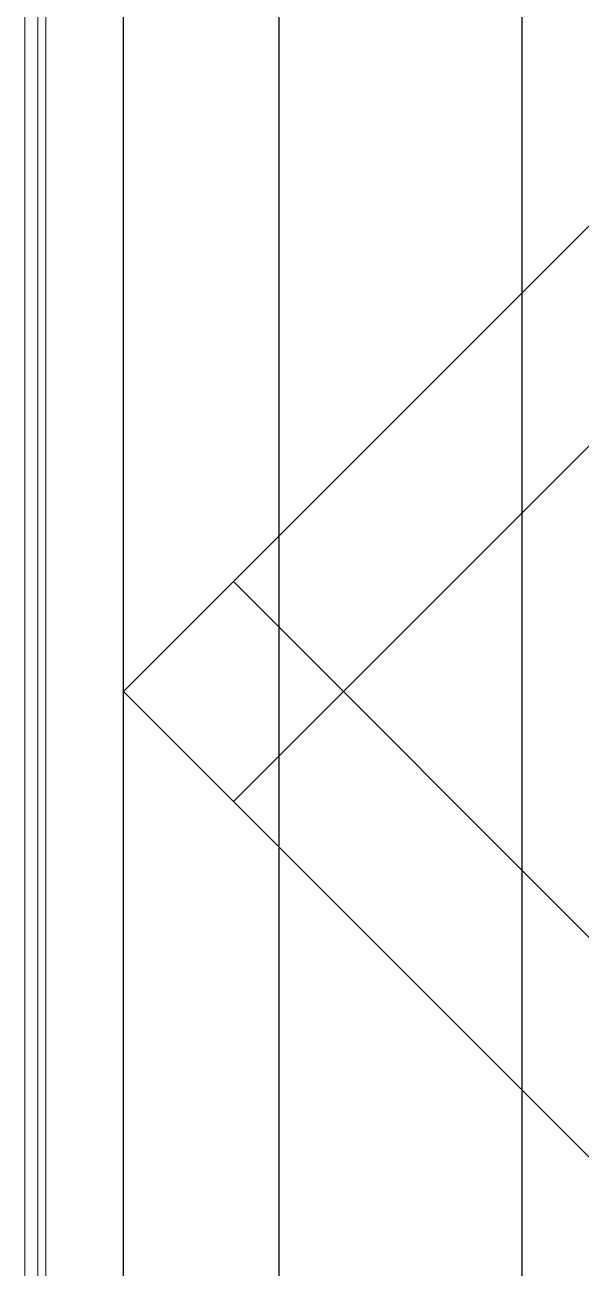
# Model space of a CAD drawing. Header units: millimetres. Extents: x 4754612 to 5801174, y 2368242 to 2777223.
# Drawn here: x 5508173.5 to 5508280.9, y 2445181.7 to 2445421.5 of the extents above; entities that cross this region are included whole.
import ezdxf

# ---------------------------------------------------------------- set-up
doc = ezdxf.new("R2010")
doc.units = ezdxf.units.MM
doc.header["$LTSCALE"] = 1000
doc.layers.add('253', color=253, linetype='Continuous')
doc.layers.add('OHD Frame', color=6, linetype='Continuous')

# ---------------------------------------------------------------- blocks, each defined once
blk = doc.blocks.new('방화셔터 기본')
at = {"layer": '253'}
for p, q in [((5542489.51, 8102308.35), (5542489.51, 8101761.45)), ((5542519.51, 8101761.45), (5542519.51, 8102308.35)), ((5542261.06, 8102293.35), (5542519.51, 8102034.9)), ((5542498.29, 8102013.69), (5542239.84, 8102272.14)), ((5542498.29, 8102056.11), (5542239.84, 8101797.66)), ((5542261.06, 8101776.45), (5542519.51, 8102034.9))]:
    blk.add_line(p, q, dxfattribs=at)
at = {"layer": '253', "linetype": 'Continuous'}
blk.add_line((5542442.61, 8102225.66), (5542442.61, 8101914.14), dxfattribs=at)
at = {"layer": '253', "lineweight": 18}
for q in [(5542498.29, 8102056.11), (5542498.29, 8102013.69)]:
    blk.add_line((5542519.51, 8102034.9), q, dxfattribs=at)
for points in [[(5542538.56, 8101757.4), (5542538.56, 8102312.4), (5541883.56, 8102312.4), (5541883.56, 8101757.4)], [(5542523.06, 8102256.9), (5542523.06, 8102239.9), (5542536.06, 8102239.9), (5542536.06, 8101829.9), (5542523.06, 8101829.9), (5542523.06, 8101812.9), (5542521.51, 8101812.9), (5542521.51, 8101831.45), (5542534.51, 8101831.45), (5542534.51, 8102238.35), (5542521.51, 8102238.35), (5542521.51, 8102256.9)]]:
    blk.add_lwpolyline(points, close=True, dxfattribs=at)

msp = doc.modelspace()

# ---------------------------------------------------------------- block references
at = {"layer": 'OHD Frame', "xscale": -1}
msp.add_blockref('방화셔터 기본', (11050712.064, -5656742.017), dxfattribs=at)

doc.saveas('drawing.dxf')
